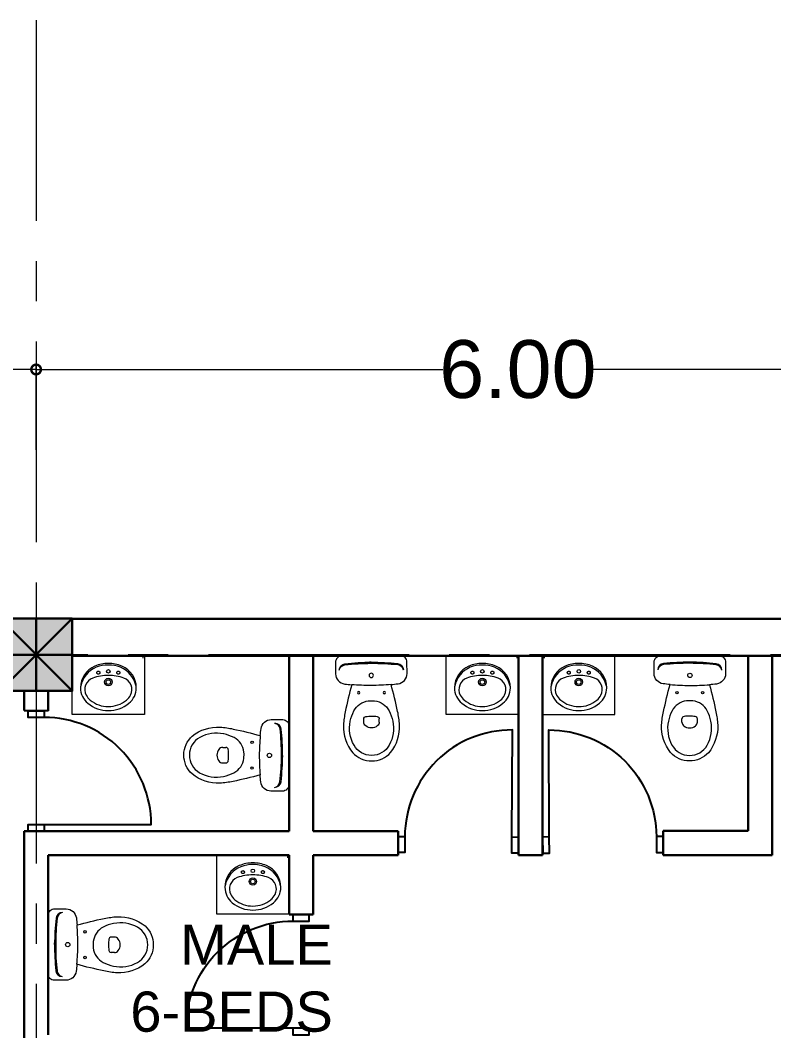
# Model space of a CAD drawing. Header units: metres. Extents: x 319894 to 3389272, y 120 to 6136017.
# Drawn here: x 321540.26 to 321544.96, y 3068034.11 to 3068040.4 of the extents above; entities that cross this region are included whole.
import ezdxf

# ---------------------------------------------------------------- set-up
doc = ezdxf.new("R2010")
doc.units = ezdxf.units.M
doc.header["$MEASUREMENT"] = 0
for name, pattern in [('CENTER', [2, 1.25, -0.25, 0.25, -0.25]), ('HIDDEN', [0.375, 0.25, -0.125]), ('RAYITAS', [0.375, 0.25, -0.125])]:
    doc.linetypes.add(name, pattern=pattern)
doc.layers.get('Defpoints').update_dxf_attribs({"color": 254})
for name, color, linetype, lineweight in [('a_MUEBLE ART', 4, 'Continuous', 5), ('centerline', 255, 'HIDDEN', 5), ('column', 50, 'Continuous', 30), ('hatch', 252, 'Continuous', 15), ('wall', 4, 'Continuous', 30)]:
    doc.layers.add(name, color=color, linetype=linetype, lineweight=lineweight)
for name, color, linetype in [('door_cad-block.com', 7, 'Continuous'), ('S-DIM', 7, 'Continuous'), ('TEXT', 255, 'Continuous')]:
    doc.layers.add(name, color=color, linetype=linetype)
doc.styles.get("Standard").update_dxf_attribs({"font": 'arial.ttf'})
doc.styles.add('TEXTS', font='swissl.ttf')
doc.dimstyles.new('DIMTEXT', dxfattribs={"dimscale": 0.4, "dimtxt": 0.9, "dimasz": 0.3, "dimexe": 0.05, "dimexo": 0.05, "dimgap": 0.05, "dimtad": 0, "dimzin": 1, "dimdsep": 46, "dimtxsty": 'TEXTS', "dimblk": 'DOTSMALL', "dimcen": 0.1, "dimclrd": 256, "dimclre": 6, "dimclrt": 3, "dimadec": 0, "dimazin": 0, "dimtfac": 0.15, "dimtix": 1, "dimtofl": 0, "dimtmove": 1, "dimatfit": 3, "dimldrblk": 'OPEN', "dimfxl": 1, "dimtolj": 1, "dimtzin": 0, "dimarcsym": 0})

# ---------------------------------------------------------------- blocks, each defined once
blk = doc.blocks.new('_DotSmall')
at = {"color": 0, "linetype": 'ByBlock', "const_width": 0.5}
blk.add_lwpolyline([(-0.0625, 0, 1), (0.0625, 0, 1)], format="xyb", close=True, dxfattribs=at)
blk = doc.blocks.new('*D898')
at = {"layer": 'Defpoints', "color": 0, "transparency": 16777216}
for p in [(322194.75, 3068090.342), (322189.75, 3068089.8225), (322194.75, 3068089.8225)]:
    blk.add_point(p, dxfattribs=at)
at = {"layer": 'S-DIM', "color": 6, "lineweight": -2, "transparency": 16777216}
for p, q in [((322189.75, 3068089.8425), (322189.75, 3068090.362)), ((322194.75, 3068089.8425), (322194.75, 3068090.362))]:
    blk.add_line(p, q, dxfattribs=at)
at = {"layer": 'S-DIM', "lineweight": -2, "transparency": 16777216}
for p, q in [((322189.75, 3068090.342), (322191.7823, 3068090.342)), ((322194.75, 3068090.342), (322192.7176, 3068090.342))]:
    blk.add_line(p, q, dxfattribs=at)
at = {"layer": 'S-DIM', "lineweight": -2, "transparency": 16777216, "xscale": 0.12, "yscale": 0.12, "zscale": 0.12, "rotation": 180}
blk.add_blockref('_DotSmall', (322189.75, 3068090.342), dxfattribs=at)
at = {"layer": 'S-DIM', "lineweight": -2, "transparency": 16777216, "xscale": 0.12, "yscale": 0.12, "zscale": 0.12}
blk.add_blockref('_DotSmall', (322194.75, 3068090.342), dxfattribs=at)
at = {"layer": 'S-DIM', "color": 3, "transparency": 16777216, "insert": (322192.25, 3068090.342), "char_height": 0.36, "attachment_point": 5, "style": 'TEXTS'}
blk.add_mtext('\\A1;5.00', dxfattribs=at)
blk = doc.blocks.new('_Open')
at = {"color": 0, "linetype": 'ByBlock', "lineweight": -2}
for p, q in [((-1, 0.167), (0, 0)), ((-1, -0.167), (0, 0)), ((0, 0), (-1, 0))]:
    blk.add_line(p, q, dxfattribs=at)
blk = doc.blocks.new('*D899')
at = {"layer": 'Defpoints', "color": 0, "transparency": 16777216}
for p in [(322200.75, 3068091.09), (322200.75, 3068090.342), (322194.75, 3068089.8225)]:
    blk.add_point(p, dxfattribs=at)
at = {"layer": 'S-DIM', "color": 6, "lineweight": -2, "transparency": 16777216}
for p, q in [((322200.75, 3068091.07), (322200.75, 3068090.322)), ((322194.75, 3068089.8425), (322194.75, 3068090.362))]:
    blk.add_line(p, q, dxfattribs=at)
at = {"layer": 'S-DIM', "lineweight": -2, "transparency": 16777216}
for p, q in [((322194.75, 3068090.342), (322197.2828, 3068090.342)), ((322200.75, 3068090.342), (322198.2171, 3068090.342))]:
    blk.add_line(p, q, dxfattribs=at)
at = {"layer": 'S-DIM', "lineweight": -2, "transparency": 16777216, "xscale": 0.12, "yscale": 0.12, "zscale": 0.12, "rotation": 180}
blk.add_blockref('_DotSmall', (322194.75, 3068090.342), dxfattribs=at)
at = {"layer": 'S-DIM', "lineweight": -2, "transparency": 16777216, "xscale": 0.12, "yscale": 0.12, "zscale": 0.12}
blk.add_blockref('_DotSmall', (322200.75, 3068090.342), dxfattribs=at)
at = {"layer": 'S-DIM', "color": 3, "transparency": 16777216, "insert": (322197.75, 3068090.342), "char_height": 0.36, "attachment_point": 5, "style": 'TEXTS'}
blk.add_mtext('\\A1;6.00', dxfattribs=at)
blk = doc.blocks.new('column')
at = {"layer": 'hatch'}
h = blk.add_hatch(color=256, dxfattribs=at)
h.dxf.hatch_style = 1
h.paths.add_polyline_path([(0, 0), (0.45, 0), (0.45, 0.45), (0, 0.45)])
at = {"layer": 'column'}
for p, q in [((0, 0.45), (0.45, 0)), ((0, 0), (0.45, 0.45)), ((0.225, 0.45), (0.225, 0)), ((0, 0.225), (0.45, 0.225))]:
    blk.add_line(p, q, dxfattribs=at)
blk.add_lwpolyline([(0, 0), (0.45, 0), (0.45, 0.45), (0, 0.45)], close=True, dxfattribs=at)
blk = doc.blocks.new('ca_ba_wc057')
at = {"layer": 'a_MUEBLE ART', "color": 8}
for p, q in [((0, -4), (-1.11, -4)), ((0, -4), (1.11, -4)), ((-4.8, -41.3), (-4.8, -39.29)), ((4.8, -41.3), (4.8, -39.29))]:
    blk.add_line(p, q, dxfattribs=at)
at = {"layer": 'a_MUEBLE ART'}
blk.add_lwpolyline([(-16.3, -34.8, -0.017322), (-12.24, -17.97, -0.007818), (-16.61, -17.51, -0.379899), (-22.25, -11.16), (-22.25, -4, -0.414214), (-18.25, 0), (0, 0), (18.25, 0, -0.414214), (22.25, -4), (22.25, -11.16, -0.379899), (16.61, -17.51, -0.007818), (12.24, -17.97, -0.017322), (16.3, -34.8, -0.034533), (17.5, -42.99, -0.180901), (11.81, -60.3, -0.210568), (0, -65.5, -0.210568), (-11.81, -60.3, -0.180901), (-17.5, -42.99, -0.034533)], format="xyb", close=True, dxfattribs=at)
at = {"layer": 'a_MUEBLE ART', "color": 8}
for centre, radius in [((0, -12.2), 1.35), ((0, -12.2), 1.35), ((-8, -23), 0.75), ((8, -23), 0.75)]:
    blk.add_circle(centre, radius, dxfattribs=at)
for centre, radius, start, end in [((-15.95, -8.87), 4, 96.27189, 180), ((-16.01, -9.59), 4, 96.21414, 169.75716), ((0, -154), 149.3, 90, 96.33055), ((0, -154), 150, 90, 96.27189), ((0, -154), 150, 83.72811, 90), ((0, -154), 149.3, 83.66945, 90), ((15.95, -8.87), 4, 0, 83.72811), ((16.01, -9.59), 4, 10.24284, 83.78586), ((0, -67.6), 30, 90, 96.64916), ((0, -67.6), 30, 83.35084, 90), ((-3.3, -39.29), 1.5, 96.64916, 180), ((-1.8, -41.3), 3, 180, 233.1301), ((0, -38.9), 6, 233.1301, 270), ((0, -38.9), 6, 270, 306.8699), ((3.3, -39.29), 1.5, 0, 83.35084), ((1.8, -41.3), 3, 306.8699, 0)]:
    blk.add_arc(centre, radius, start, end, dxfattribs=at)
at = {"layer": 'a_MUEBLE ART'}
for centre, radius, start, end in [((0, 121.9), 140.4, 264.99864, 270), ((0, 121.9), 140.4, 270, 275.00136), ((-0.7, -39.6), 11.56, 96.24191, 152.59732), ((0, -46), 18, 90, 96.24191), ((0, -46), 18, 83.75809, 90), ((0.7, -39.6), 11.56, 27.40268, 83.75809), ((11.23, -45.78), 25, 152.59732, 168.38048), ((-11.23, -45.78), 25, 11.61952, 27.40268), ((7.9, -45.1), 21.6, 168.38048, 209.11615), ((-7.9, -45.1), 21.6, 330.88385, 11.61952), ((0, -49.5), 12.56, 209.11615, 270), ((0, -49.5), 12.56, 270, 330.88385)]:
    blk.add_arc(centre, radius, start, end, dxfattribs=at)
blk = doc.blocks.new('*U950')
at = {"color": 0, "linetype": 'ByBlock', "ltscale": 10}
blk.add_lwpolyline([(-50, 0), (-50, 800, 0.414214), (-850, 0)], format="xyb", dxfattribs=at)
at = {"color": 0}
for points in [[(-900, 0), (-850, 0), (-850, -120.6), (-900, -120.6)], [(-50, 0), (0, 0), (0, -120.6), (-50, -120.6)]]:
    blk.add_lwpolyline(points, close=True, dxfattribs=at)
blk = doc.blocks.new('FINAL GRIDTOP FLOOR')
at = {"layer": 'centerline', "linetype": 'CENTER'}
for p, q in [((322194.75, 3068092.5164), (322194.75, 3068054.8567)), ((322233.0729, 3068088.5658), (322185.967, 3068088.5658))]:
    blk.add_line(p, q, dxfattribs=at)
at = {"layer": 'wall'}
blk.add_blockref('column', (322194.525, 3068088.3408), dxfattribs=at)
at = {"layer": 'S-DIM'}
for base, p1, p2, picture, middle in [((322200.75, 3068090.342), (322194.75, 3068089.8225), (322200.75, 3068091.09), '*D899', (322197.75, 3068090.342)), ((322194.75, 3068090.342), (322189.75, 3068089.8225), (322194.75, 3068089.8225), '*D898', (322192.25, 3068090.342))]:
    dim = blk.add_linear_dim(base=base, p1=p1, p2=p2, dimstyle='DIMTEXT', dxfattribs=at)
    dim.commit()
    dim.dimension.update_dxf_attribs({"geometry": picture, "text_midpoint": middle})

msp = doc.modelspace()

# ---------------------------------------------------------------- linework, layer by layer
at = {"layer": 'a_MUEBLE ART', "color": 8}
for p, q in [((321541.0281, 3068036.448), (321541.0281, 3068036.4321)), ((321543.3573, 3068036.4479), (321543.3573, 3068036.432)), ((321543.5275, 3068036.4479), (321543.5275, 3068036.432)), ((321541.928, 3068035.206), (321541.928, 3068035.1902))]:
    msp.add_line(p, q, dxfattribs=at)
at = {"layer": 'a_MUEBLE ART'}
for points in [[(321540.5881, 3068036.448), (321541.0381, 3068036.448), (321541.0382, 3068036.0813), (321540.5882, 3068036.0813)], [(321542.9172, 3068036.4479), (321543.3672, 3068036.4479), (321543.3673, 3068036.0813), (321542.9173, 3068036.0813)], [(321543.9676, 3068036.4479), (321543.5176, 3068036.4479), (321543.5174, 3068036.0813), (321543.9674, 3068036.0813)], [(321541.488, 3068035.2061), (321541.938, 3068035.2061), (321541.9381, 3068034.8394), (321541.4881, 3068034.8394)]]:
    msp.add_lwpolyline(points, close=True, dxfattribs=at)
at = {"layer": 'a_MUEBLE ART', "color": 8, "linetype": 'RAYITAS'}
for centre in [(321540.751, 3068036.3423), (321540.8753, 3068036.3424), (321543.0801, 3068036.3423), (321543.2044, 3068036.3423), (321543.6804, 3068036.3423), (321543.8047, 3068036.3423), (321541.6509, 3068035.1004), (321541.7752, 3068035.1005)]:
    msp.add_circle(centre, 0.00932, dxfattribs=at)
at = {"layer": 'a_MUEBLE ART', "color": 8}
for centre, radius in [((321540.8132, 3068036.2839), 0.0233), ((321540.8131, 3068036.3504), 0.0109), ((321543.1423, 3068036.2839), 0.0233), ((321543.1423, 3068036.3504), 0.0109), ((321543.7425, 3068036.2839), 0.0233), ((321543.7425, 3068036.3504), 0.0109), ((321540.8132, 3068036.2839), 0.0143), ((321543.1423, 3068036.2839), 0.0143), ((321543.7425, 3068036.2839), 0.0143), ((321541.713, 3068035.1085), 0.0109), ((321541.7131, 3068035.042), 0.0233), ((321541.7131, 3068035.042), 0.0143)]:
    msp.add_circle(centre, radius, dxfattribs=at)
at = {"layer": 'a_MUEBLE ART'}
for centre, radius, start, end in [((321540.7981, 3068036.2273), 0.1603, 172.52158, 172.52158), ((321540.7852, 3068036.2482), 0.146, 112.7313, 180.01689), ((321540.7981, 3068036.2273), 0.1603, 112.19615, 169.02014), ((321540.8282, 3068036.2273), 0.1603, 7.5122, 7.5122), ((321540.8132, 3068036.1814), 0.2185, 90.01689, 112.7313), ((321540.8132, 3068036.1814), 0.2085, 90.01689, 111.27014), ((321540.8132, 3068036.1814), 0.2185, 67.30248, 90.01689), ((321540.8132, 3068036.1814), 0.2085, 68.76364, 90.01689), ((321540.8282, 3068036.2273), 0.1603, 11.01364, 67.83763), ((321540.8411, 3068036.2482), 0.146, 0.01689, 67.30248), ((321543.1272, 3068036.2272), 0.1603, 172.52158, 172.52158), ((321543.1143, 3068036.2482), 0.146, 112.7313, 180.01689), ((321543.1272, 3068036.2272), 0.1603, 112.19615, 169.02014), ((321543.1574, 3068036.2273), 0.1603, 7.5122, 7.5122), ((321543.1423, 3068036.1814), 0.2185, 90.01689, 112.7313), ((321543.1423, 3068036.1814), 0.2085, 90.01689, 111.27014), ((321543.1423, 3068036.1814), 0.2185, 67.30248, 90.01689), ((321543.1423, 3068036.1814), 0.2085, 68.76364, 90.01689), ((321543.1574, 3068036.2273), 0.1603, 11.01364, 67.83763), ((321543.1703, 3068036.2482), 0.146, 0.01689, 67.30248), ((321543.7274, 3068036.2273), 0.1603, 172.4878, 172.4878), ((321543.7145, 3068036.2482), 0.146, 112.69752, 179.98311), ((321543.7274, 3068036.2273), 0.1603, 112.16237, 168.98636), ((321543.7576, 3068036.2272), 0.1603, 7.47842, 7.47842), ((321543.7425, 3068036.1814), 0.2185, 89.98311, 112.69752), ((321543.7425, 3068036.1814), 0.2085, 89.98311, 111.23636), ((321543.7425, 3068036.1814), 0.2085, 68.72986, 89.98311), ((321543.7425, 3068036.1814), 0.2185, 67.2687, 89.98311), ((321543.7576, 3068036.2272), 0.1603, 10.97986, 67.80385), ((321543.7705, 3068036.2482), 0.146, 359.98311, 67.2687), ((321540.7421, 3068036.2373), 0.0755, 110.37535, 207.08588), ((321540.8132, 3068036.0459), 0.2797, 90.01689, 110.37535), ((321540.8132, 3068036.0459), 0.2797, 69.65843, 90.01689), ((321540.8842, 3068036.2373), 0.0755, 332.9479, 69.65843), ((321543.0713, 3068036.2373), 0.0755, 110.37535, 207.08588), ((321543.1423, 3068036.0459), 0.2797, 90.01689, 110.37535), ((321543.1423, 3068036.0459), 0.2797, 69.65843, 90.01689), ((321543.2133, 3068036.2373), 0.0755, 332.9479, 69.65843), ((321543.6715, 3068036.2373), 0.0755, 110.34157, 207.0521), ((321543.7424, 3068036.0459), 0.2797, 89.98311, 110.34157), ((321543.7424, 3068036.0459), 0.2797, 69.62465, 89.98311), ((321543.8135, 3068036.2373), 0.0755, 332.91412, 69.62465), ((321540.7635, 3068036.2482), 0.1243, 180.01689, 230.93398), ((321540.8629, 3068036.2482), 0.1243, 309.0998, 0.01689), ((321543.0926, 3068036.2481), 0.1243, 180.01689, 230.93398), ((321543.192, 3068036.2482), 0.1243, 309.0998, 0.01689), ((321543.6928, 3068036.2482), 0.1243, 179.98311, 230.9002), ((321543.7922, 3068036.2481), 0.1243, 309.06602, 359.98311), ((321540.7635, 3068036.2482), 0.0994, 207.08589, 230.93398), ((321540.8629, 3068036.2482), 0.0994, 309.0998, 332.94789), ((321543.0926, 3068036.2481), 0.0994, 207.08589, 230.93398), ((321543.192, 3068036.2482), 0.0994, 309.0998, 332.94789), ((321543.6928, 3068036.2482), 0.0994, 207.05211, 230.9002), ((321543.7922, 3068036.2481), 0.0994, 309.06602, 332.91411), ((321540.8131, 3068036.3094), 0.2031, 230.93398, 270.01689), ((321540.8131, 3068036.3094), 0.1783, 230.93398, 270.01689), ((321540.8131, 3068036.3094), 0.1783, 270.01689, 309.0998), ((321540.8131, 3068036.3094), 0.2031, 270.01689, 309.0998), ((321543.1423, 3068036.3094), 0.2031, 230.93398, 270.01689), ((321543.1423, 3068036.3094), 0.1783, 230.93398, 270.01689), ((321543.1423, 3068036.3094), 0.1783, 270.01689, 309.0998), ((321543.1423, 3068036.3094), 0.2031, 270.01689, 309.0998), ((321543.7425, 3068036.3094), 0.2031, 230.9002, 269.98311), ((321543.7425, 3068036.3094), 0.1783, 230.9002, 269.98311), ((321543.7425, 3068036.3094), 0.1783, 269.98311, 309.06602), ((321543.7425, 3068036.3094), 0.2031, 269.98311, 309.06602), ((321541.698, 3068034.9854), 0.1603, 172.52158, 172.52158), ((321541.6851, 3068035.0063), 0.146, 112.7313, 180.01689), ((321541.698, 3068034.9854), 0.1603, 112.19615, 169.02014), ((321541.7281, 3068034.9854), 0.1603, 7.5122, 7.5122), ((321541.7131, 3068034.9395), 0.2185, 90.01689, 112.7313), ((321541.7131, 3068034.9395), 0.2085, 90.01689, 111.27014), ((321541.7131, 3068034.9395), 0.2185, 67.30248, 90.01689), ((321541.7131, 3068034.9395), 0.2085, 68.76364, 90.01689), ((321541.7281, 3068034.9854), 0.1603, 11.01364, 67.83763), ((321541.741, 3068035.0063), 0.146, 0.01689, 67.30248), ((321541.6421, 3068034.9954), 0.0755, 110.37535, 207.08588), ((321541.7131, 3068034.804), 0.2797, 90.01689, 110.37535), ((321541.7131, 3068034.804), 0.2797, 69.65843, 90.01689), ((321541.7841, 3068034.9954), 0.0755, 332.9479, 69.65843), ((321541.6634, 3068035.0063), 0.1243, 180.01689, 230.93398), ((321541.7628, 3068035.0063), 0.1243, 309.0998, 0.01689), ((321541.6634, 3068035.0063), 0.0994, 207.08589, 230.93398), ((321541.7131, 3068035.0675), 0.1783, 230.93398, 270.01689), ((321541.7131, 3068035.0675), 0.1783, 270.01689, 309.0998), ((321541.7628, 3068035.0063), 0.0994, 309.0998, 332.94789), ((321541.7131, 3068035.0675), 0.2031, 230.93398, 270.01689), ((321541.7131, 3068035.0675), 0.2031, 270.01689, 309.0998)]:
    msp.add_arc(centre, radius, start, end, dxfattribs=at)
at = {"layer": 'wall'}
for p, q in [((321540.5877, 3068036.678), (321546.1381, 3068036.6775)), ((321540.5881, 3068036.6786), (321546.1381, 3068036.6782)), ((321546.1381, 3068036.4481), (321540.5881, 3068036.4486)), ((321546.1381, 3068036.4475), (321540.5881, 3068036.448)), ((321541.9381, 3068036.4481), (321541.9381, 3068035.3562)), ((321542.0881, 3068036.4481), (321542.0881, 3068035.3562)), ((321543.3674, 3068035.2066), (321543.3674, 3068036.4485)), ((321543.3674, 3068036.4481), (321543.3674, 3068035.3974)), ((321543.5174, 3068035.2066), (321543.5174, 3068036.4484)), ((321543.5174, 3068036.4481), (321543.5174, 3068035.3974)), ((321544.7967, 3068035.357), (321544.7967, 3068036.4488)), ((321544.9467, 3068035.2071), (321544.9467, 3068036.4487)), ((321544.9467, 3068036.4473), (321544.9467, 3068035.2479)), ((321540.2881, 3068036.2284), (321540.2881, 3068036.1058)), ((321540.4381, 3068036.2284), (321540.4381, 3068036.1057)), ((321540.4381, 3068036.1057), (321540.2881, 3068036.1058)), ((321544.7967, 3068035.357), (321544.2675, 3068035.3569)), ((321544.2675, 3068035.2066), (321544.2675, 3068035.3569)), ((321541.9381, 3068035.3562), (321540.2881, 3068035.3557)), ((321540.2881, 3068032.0284), (321540.2881, 3068035.3557)), ((321542.6173, 3068035.3564), (321542.0881, 3068035.3562)), ((321542.6173, 3068035.2064), (321542.6173, 3068035.3564)), ((321541.9382, 3068035.2062), (321540.4381, 3068035.2057)), ((321540.4381, 3068034.0875), (321540.4381, 3068035.2058)), ((321541.9381, 3068035.2062), (321541.9381, 3068034.8374)), ((321541.9382, 3068035.2062), (321541.9382, 3068035.2061)), ((321542.6173, 3068035.2064), (321542.0881, 3068035.2062)), ((321542.0881, 3068035.2062), (321542.0881, 3068034.8374)), ((321542.0882, 3068035.2062), (321542.0882, 3068035.2061)), ((321543.5174, 3068035.2066), (321543.3674, 3068035.2066)), ((321543.3675, 3068035.2066), (321543.3675, 3068035.2065)), ((321543.3675, 3068035.2065), (321543.3675, 3068035.2066)), ((321543.5175, 3068035.2066), (321543.5175, 3068035.2065)), ((321544.9467, 3068035.2071), (321544.2675, 3068035.2069)), ((321540.4381, 3068034.8374), (321540.4381, 3068034.8374)), ((321541.9381, 3068034.8374), (321542.0881, 3068034.8374))]:
    msp.add_line(p, q, dxfattribs=at)

# ---------------------------------------------------------------- block references
for p, xscale, yscale, zscale, rotation in [((321542.4501, 3068036.4476), -0.009999999999999992, 0.009999999999999992, 0.009999999999999992, 0.2486950231967011), ((321544.4347, 3068036.4476), 0.009999999999999992, 0.009999999999999992, 0.009999999999999992, 359.7513049768033), ((321541.9381, 3068035.8271), 0.00999999999999999, 0.00999999999999999, 0.00999999999999999, 269.7560857562339), ((321540.4381, 3068034.65), 0.009999999999999992, 0.009999999999999992, 0.009999999999999992, 89.75130497680335)]:
    msp.add_blockref('ca_ba_wc057', p, dxfattribs=dict(xscale=xscale, yscale=yscale, zscale=zscale, rotation=rotation))
at = {"layer": 'centerline'}
msp.add_blockref('FINAL GRIDTOP FLOOR', (-654.3868, -52.1121), dxfattribs=at)
at = {"layer": 'door_cad-block.com'}
for p, xscale, yscale, zscale, rotation in [((321540.4134, 3068035.3557), 0.0008333333294079159, 0.0008333333294079159, 0.0008333333294079159, 269.9999377491376), ((321543.3677, 3068035.3192), 0.000833333329407916, 0.000833333329407916, 0.000833333329407916, 359.7513044880719), ((321543.5173, 3068035.3192), -0.000833333329407916, 0.000833333329407916, 0.000833333329407916, 0.2486955119281564), ((321541.9628, 3068034.0874), -0.0008333333294079159, 0.0008333333294079159, 0.0008333333294079159, 90.00006225086247)]:
    msp.add_blockref('*U950', p, dxfattribs=dict(at, xscale=xscale, yscale=yscale, zscale=zscale, rotation=rotation))

# ---------------------------------------------------------------- texts
at = {"layer": 'TEXT', "linetype": 'Continuous', "insert": (321542.2112, 3068033.68), "char_height": 0.25, "width": 8.641963, "attachment_point": 9, "rotation": 359.99907}
msp.add_mtext('MALE\\P6-BEDS\\P{\\H0.8x;35.04 Sq.m}', dxfattribs=at)

doc.saveas('drawing.dxf')
